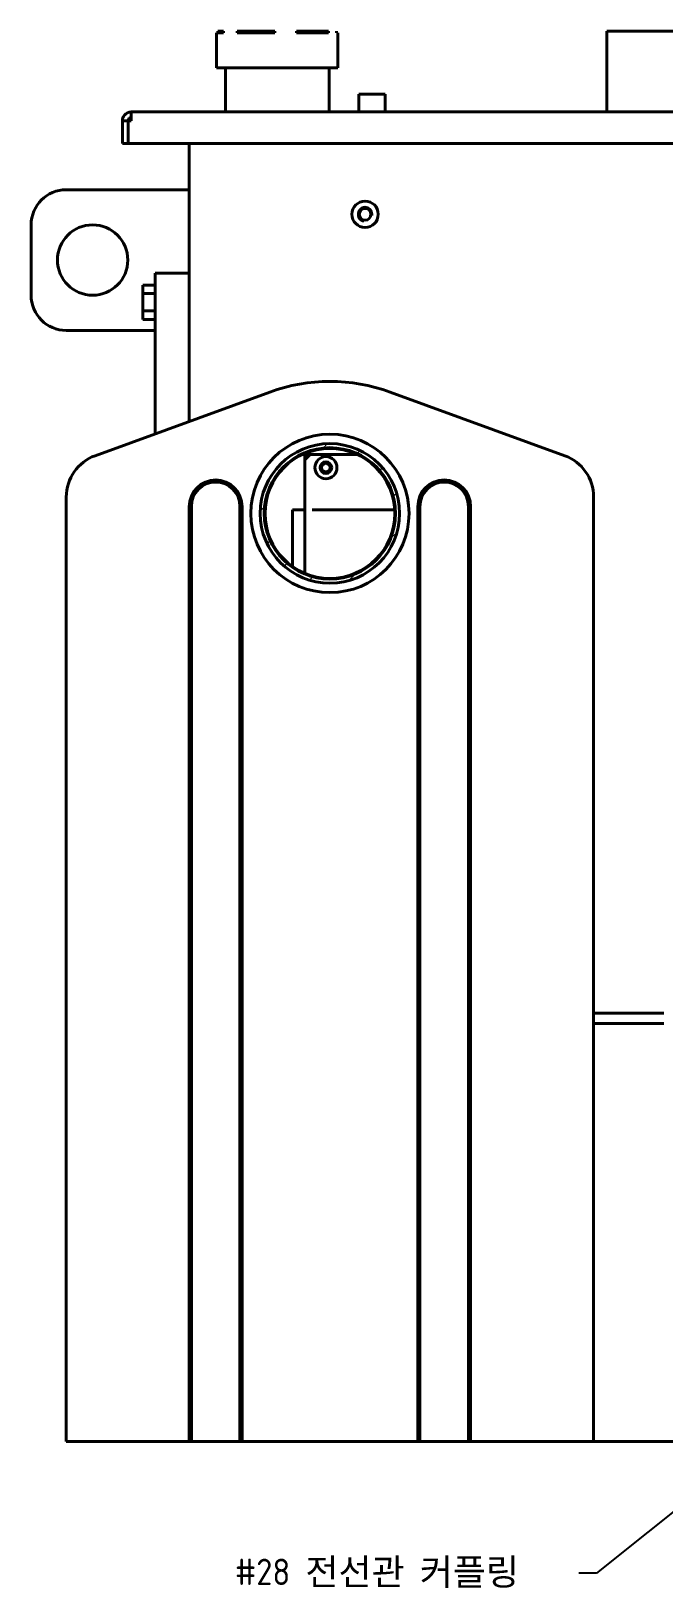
# Model space of a CAD drawing. Header units: millimetres. Extents: x 0 to 4205, y 0 to 2970.
# Drawn here: x 3140 to 3500, y 975 to 1860 of the extents above; entities that cross this region are included whole.
import ezdxf

# ---------------------------------------------------------------- set-up
doc = ezdxf.new("R2010")
doc.units = ezdxf.units.MM
doc.header["$LTSCALE"] = 5
for name, color, linetype, lineweight in [('가시적인 것(ISO)', 3, 'Continuous', 40), ('가시적인 좁은 것(ISO)', 3, 'Continuous', 35), ('기호(ISO)', 5, 'Continuous', 25), ('해치(ISO)', 7, 'Continuous', 18)]:
    doc.layers.add(name, color=color, linetype=linetype, lineweight=lineweight)
doc.styles.add('치수 텍스트_PSTEK_POSCO', font='isocp.shx')
doc.dimstyles.new('치수_PSTEK_POSCO$7', dxfattribs={"dimscale": 5, "dimtxt": 3, "dimasz": 2, "dimexe": 2, "dimexo": 2.5, "dimgap": 1, "dimtad": 1, "dimrnd": 1e-08, "dimdsep": 46, "dimtxsty": '치수 텍스트_PSTEK_POSCO', "dimcen": 0.09, "dimdle": 10, "dimclrd": 7, "dimclre": 7, "dimclrt": 2, "dimadec": 1, "dimazin": 2, "dimtfac": 1, "dimtmove": 0, "dimatfit": 3, "dimfxl": 0, "dimtolj": 1, "dimlwd": -1, "dimlwe": -1, "dimarcsym": 0})

msp = doc.modelspace()

# ---------------------------------------------------------------- hatches: boundary and pattern name
at = {"layer": '해치(ISO)'}
h = msp.add_hatch(dxfattribs=at)
h.set_pattern_fill('ANSI31', color=256, scale=127, style=0)
h.set_pattern_definition([(45, (0, 0), (-11.22532, 11.22532), [])])
edge = h.paths.add_edge_path()
edge.add_ellipse((3310.2192, 1585.4384), major_axis=(0, 39.6709), ratio=1, start_angle=0, end_angle=360)
edge = h.paths.add_edge_path(flags=0)
edge.add_ellipse((3310.2192, 1585.4384), major_axis=(0, -37.3615), ratio=1, start_angle=0, end_angle=360)

# ---------------------------------------------------------------- linework, layer by layer
at = {"layer": '가시적인 것(ISO)'}
for p, q in [((3245.7192, 1838.6384), (3245.7192, 1858.6384)), ((3245.7192, 1858.6384), (3249.7271, 1858.6384)), ((3246.3901, 1859.5523), (3249.7271, 1859.5523)), ((3246.3901, 1858.6384), (3246.3901, 1859.5523)), ((3249.7271, 1859.5523), (3249.7271, 1858.6384)), ((3257.4412, 1859.5523), (3278.9503, 1859.5523)), ((3257.4412, 1858.6384), (3257.4412, 1859.5523)), ((3257.4412, 1858.6384), (3278.9503, 1858.6384)), ((3278.9503, 1859.5523), (3278.9503, 1858.6384)), ((3291.2704, 1859.5523), (3309.4424, 1859.5523)), ((3291.2704, 1858.6384), (3291.2704, 1859.5523)), ((3291.2704, 1858.6384), (3309.4424, 1858.6384)), ((3309.4424, 1859.5523), (3309.4424, 1858.6384)), ((3314.0483, 1858.6384), (3314.0483, 1859.5523)), ((3314.0483, 1858.6384), (3314.7192, 1858.6384)), ((3314.7192, 1838.6384), (3314.7192, 1858.6384)), ((3467.7192, 1859.5523), (3672.7192, 1859.5523)), ((3467.7192, 1813.6384), (3467.7192, 1859.5523)), ((3245.7192, 1838.6384), (3314.7192, 1838.6384)), ((3250.7192, 1813.6384), (3250.7192, 1838.6384)), ((3309.7192, 1813.6384), (3309.7192, 1838.6384)), ((3341.7192, 1823.6384), (3326.7192, 1823.6384)), ((3326.7192, 1813.6384), (3326.7192, 1823.6384)), ((3341.7192, 1813.6384), (3341.7192, 1823.6384)), ((3195.4192, 1808.6384), (3192.2192, 1808.6384)), ((3192.2192, 1808.6384), (3192.2192, 1795.6384)), ((3195.4192, 1795.6384), (3195.4192, 1808.6384)), ((3197.2192, 1808.6384), (3195.4899, 1808.6384)), ((3195.4899, 1808.6384), (3195.4899, 1795.6384)), ((3197.2192, 1813.6384), (3943.2192, 1813.6384)), ((3192.2192, 1795.6384), (3195.4192, 1795.6384)), ((3195.4899, 1795.6384), (3944.9485, 1795.6384)), ((3230.2192, 1637.7385), (3230.2192, 1795.6384)), ((3230.2192, 1769.4384), (3160.2192, 1769.4384)), ((3140.2192, 1709.4384), (3140.2192, 1749.4384)), ((3210.7192, 1714.9384), (3210.7192, 1721.9384)), ((3230.2192, 1721.9384), (3210.7192, 1721.9384)), ((3210.7192, 1715.2533), (3203.7192, 1715.2533)), ((3203.7192, 1710.3458), (3203.7192, 1715.2533)), ((3210.7192, 1710.3458), (3203.7192, 1710.3458)), ((3203.7192, 1700.5309), (3203.7192, 1710.3458)), ((3210.7192, 1630.6411), (3210.7192, 1714.9384)), ((3210.7192, 1700.5309), (3203.7192, 1700.5309)), ((3203.7192, 1695.6234), (3203.7192, 1700.5309)), ((3210.7192, 1695.6234), (3203.7192, 1695.6234)), ((3210.7192, 1689.4384), (3160.2192, 1689.4384)), ((3276.0172, 1654.4076), (3176.6687, 1618.2477)), ((3443.7697, 1618.2477), (3344.4212, 1654.4076)), ((3295.9196, 1615.9387), (3298.9196, 1618.9387)), ((3295.9196, 1618.9387), (3298.9196, 1618.9387)), ((3295.9196, 1618.9387), (3295.9196, 1615.9387)), ((3295.9196, 1615.9387), (3295.9196, 1551.4032)), ((3325.7305, 1618.9387), (3298.9196, 1618.9387)), ((3160.2192, 1594.7554), (3160.2192, 1057.8976)), ((3460.2192, 1057.8976), (3460.2192, 1594.7554)), ((3230.2192, 1057.8976), (3230.2192, 1589.4384)), ((3231.411, 1057.8976), (3231.411, 1589.4384)), ((3259.0274, 1589.4384), (3259.0274, 1057.8976)), ((3260.2192, 1589.4384), (3260.2192, 1057.8976)), ((3289.103, 1587.4384), (3288.9196, 1587.4384)), ((3288.9196, 1555.2854), (3288.9196, 1587.4384)), ((3289.103, 1587.4384), (3295.9196, 1587.4384)), ((3302.3165, 1587.4384), (3300.0804, 1587.4384)), ((3302.3165, 1587.4384), (3347.0821, 1587.4384)), ((3360.2192, 1057.8976), (3360.2192, 1589.4384)), ((3361.411, 1057.8976), (3361.411, 1589.4384)), ((3389.0274, 1589.4384), (3389.0274, 1057.8976)), ((3390.2192, 1589.4384), (3390.2192, 1057.8976)), ((3460.2192, 1301.4384), (3500.2192, 1301.4384)), ((3460.2192, 1295.4384), (3500.2192, 1295.4384)), ((3230.2192, 1057.8976), (3160.2192, 1057.8976)), ((3231.411, 1057.8976), (3230.2192, 1057.8976)), ((3259.0274, 1057.8976), (3231.411, 1057.8976)), ((3260.2192, 1057.8976), (3259.0274, 1057.8976)), ((3360.2192, 1057.8976), (3260.2192, 1057.8976)), ((3361.411, 1057.8976), (3360.2192, 1057.8976)), ((3389.0274, 1057.8976), (3361.411, 1057.8976)), ((3390.2192, 1057.8976), (3389.0274, 1057.8976)), ((3460.2192, 1057.8976), (3390.2192, 1057.8976)), ((3910.2192, 1057.8976), (3460.2192, 1057.8976))]:
    msp.add_line(p, q, dxfattribs=at)
for centre, radius in [((3330.2192, 1755.4384), 7.5), ((3330.2192, 1755.4384), 3.3235), ((3175.2192, 1729.4384), 20), ((3310.2192, 1585.4384), 45), ((3310.2192, 1585.4384), 39.6709), ((3310.2192, 1585.4384), 37.3615), ((3310.2192, 1585.4384), 36.9171), ((3307.9196, 1611.4387), 6.3), ((3307.9196, 1611.4387), 3.3), ((3307.9196, 1611.4387), 2.4585)]:
    msp.add_circle(centre, radius, dxfattribs=at)
for centre, radius, start, end in [((3160.2192, 1749.4384), 20, 90, 180), ((3160.2192, 1709.4384), 20, 180, 270), ((3310.2192, 1560.4384), 100, 70, 110), ((3185.2192, 1594.7554), 25, 110, 180), ((3435.2192, 1594.7554), 25, 0, 70), ((3245.2192, 1589.4384), 15, 0, 180), ((3245.2192, 1589.4384), 13.8082, 0, 180), ((3375.2192, 1589.4384), 15, 0, 180), ((3375.2192, 1589.4384), 13.8082, 0, 180)]:
    msp.add_arc(centre, radius, start, end, dxfattribs=at)
for points, knots in [([(3197.2192, 1813.6384), (3195.7137, 1813.6384), (3194.2243, 1812.9159), (3193.2924, 1811.7336), (3192.6037, 1810.8598), (3192.2192, 1809.7509), (3192.2192, 1808.6384)], [0, 0, 0, 0, 0.57504459, 0.57504459, 0.57504459, 1, 1, 1, 1]), ([(3195.4192, 1808.6384), (3195.4192, 1809.338), (3195.8673, 1810.0175), (3196.5105, 1810.293), (3196.7337, 1810.3886), (3196.9764, 1810.4384), (3197.2192, 1810.4384)], [-1, -1, -1, -1, -0.25762063, -0.25762063, -0.25762063, 0, 0, 0, 0]), ([(3197.2192, 1813.6384), (3197.2192, 1813.3494), (3197.2192, 1812.9159), (3197.2192, 1811.7336), (3197.2192, 1811.3419), (3197.2192, 1810.9036), (3197.2192, 1810.4384)], [0, 0, 0, 0, 0.575044589, 0.575044589, 0.575044589, 0.76555338, 0.76555338, 0.76555338, 0.76555338])]:
    msp.add_open_spline(points, degree=3, knots=knots, dxfattribs=at)
msp.add_open_spline([(3197.2192, 1810.4384), (3197.2192, 1809.8658), (3197.2192, 1809.2521), (3197.2192, 1808.6384)], degree=3, dxfattribs=at)
at = {"layer": '가시적인 좁은 것(ISO)'}
for centre, radius, start, end in [((3330.2192, 1755.4384), 4, 350, 260), ((3307.9196, 1611.4387), 3, 170, 80)]:
    msp.add_arc(centre, radius, start, end, dxfattribs=at)

# ---------------------------------------------------------------- texts
at = {"layer": '기호(ISO)', "color": 2, "insert": (3256.1919, 983.019), "char_height": 15.000001, "width": 190.601921, "attachment_point": 4, "style": '치수 텍스트_PSTEK_POSCO'}
msp.add_mtext('{\\fISOCP|b0|i0;\\H15.0000;#28 전선관 커플링}', dxfattribs=at)

# ---------------------------------------------------------------- leaders
at = {"layer": '기호(ISO)', "color": 7, "annotation_type": 0, "has_hookline": 1, "hookline_direction": 1, "text_width": 168.2323}
msp.add_leader([(3606.4692, 1098.8023), (3461.7938, 983.019), (3451.7938, 983.019)], dimstyle='치수_PSTEK_POSCO$7', override={"dimtad": 0}, dxfattribs=at)

doc.saveas('drawing.dxf')
